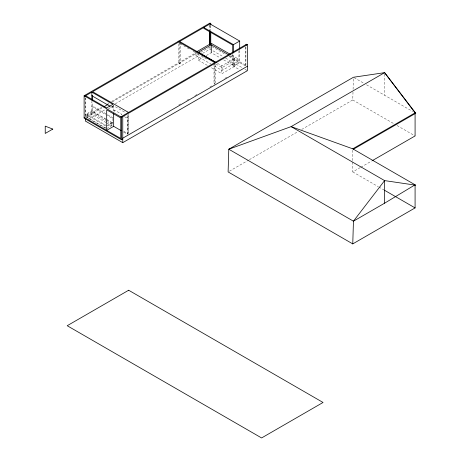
<?xml version="1.0" encoding="UTF-8"?>
<svg xmlns="http://www.w3.org/2000/svg" width="461" height="461" viewBox="0 0 461 461"><rect width="100%" height="100%" fill="white"/><g stroke="black" fill="none" stroke-linecap="round" stroke-linejoin="round"><path stroke-width="0.35" stroke-dasharray="2.31 1.73" d="M301.655 129.472L352.763 99.968L352.999 92.16M353.08 89.325L353.403 78.681M179.594 43.409L180.337 42.977L180.337 63.485L179.594 63.918L178.856 63.497L178.856 43.346M92.598 110.415L85.619 114.443L105.938 126.176L105.938 128.337M106.07 128.267L87.117 117.325L87.117 114.443L92.039 111.602L106.105 119.722M85.371 97.893L85.371 116.604L101.576 107.252M107.805 103.65L109.055 102.93M111.545 101.495L195.683 52.917M101.91 107.92L85.619 117.325L85.619 97.893M112.455 101.829L196.432 53.349M87.117 117.325L92.039 114.484L92.039 111.602M195.683 52.341L195.683 55.216L197.556 54.139M200.668 52.341L210.642 46.584M88.483 119.266L105.315 109.551M115.285 103.794L199.423 55.216M202.54 53.418L210.02 49.102L223.107 56.657M108.427 108.831L113.665 105.811L125.911 112.882M110.438 106.468L112.916 107.897L113.665 107.465L111.804 106.393M198.322 52.975L198.322 60.172L203.249 57.325M206.332 55.545L211.265 52.698L220.548 58.063M113.665 110.49L114.414 110.058L121.894 114.374L121.145 114.806M106.687 125.744L111.608 122.903L111.608 125.778L106.716 122.954M112.167 122.58L112.916 122.148M107.932 125.888L112.916 123.012L112.916 118.69L106.722 115.117M106.687 128.625L112.916 125.023L107.989 122.182M124.263 116.604L127.374 118.402L128.123 117.97L125.628 116.535M217.511 63.336L221.839 65.837L234.787 58.363L234.787 66.28L221.839 73.754L210.083 66.966M215.961 64.05L222.11 67.594L237.692 58.599L237.692 61.48L222.11 70.475L213.506 65.508M232.707 54.363L232.707 65.796L238.936 62.2L245.292 65.871M214.008 63.987L214.008 83.787L214.757 83.355M178.764 104.999L180.626 103.927M186.832 100.342L189.31 98.908M194.899 95.686L197.377 94.251M209.79 87.089L212.273 85.654M224.801 78.422L227.285 76.987M229.359 171.21L248.681 160.059M249.303 159.696L297.915 131.633M352.763 162.128L352.763 171.93L360.237 167.614M360.865 167.251L371.457 161.137M354.071 77.621L364.04 83.378M366.535 84.818L412.595 111.412M352.763 99.968L393.896 123.715M397.013 125.513L415.084 135.949M231.543 55.055L237.692 58.599M230.454 55.862L234.787 58.363M229.336 55.793L246.664 65.796M211.881 46.578L226.011 54.738M229.088 56.513L237.692 61.48M225.602 58.098L242.428 67.813M244.918 69.254L247.413 70.689M223.643 59.849L234.787 66.28M232.707 65.796L239.685 69.83M180.205 43.766L190.652 49.794M193.113 51.217L198.645 54.41M201.1 55.827L206.632 59.02M195.683 55.216L211.046 64.091M198.322 60.172L207.606 65.531M179.606 63.065L180.337 63.485M214.008 83.787L214.757 84.219L214.757 63.71M352.763 171.93L378.314 186.682M378.936 187.045L383.921 189.92M113.043 117.901L92.598 106.099L91.848 106.531L106.099 114.754M106.013 119.024L91.848 110.847L91.848 101.495M106.629 119.382L112.916 123.012M106.716 120.079L111.608 122.903M107.378 121.825L92.598 113.297L92.598 101.777M123.761 131.287L128.123 133.805L128.123 114.374M123.634 132.077L127.374 134.237L127.374 118.402M106.105 122.603L91.29 114.051L91.29 111.17M87.117 114.443L106.07 125.392M85.371 116.604L105.817 128.412M384.607 74.065L384.607 95.254M352.763 150.228L352.763 161.431M245.915 46.797L245.915 65.508M245.419 47.085L245.419 66.517M239.685 50.399L239.685 62.633L233.45 66.228L233.45 53.274M238.936 50.762L238.936 62.2M222.11 67.594L222.11 70.475M221.839 65.837L221.839 73.754M215.5 64.696L215.5 83.787M210.763 25.643L210.763 30.68M210.02 25.211L210.02 30.247M210.02 46.549L210.02 49.102M209.519 25.067L209.519 29.354M179.606 42.913L179.594 63.918M128.498 114.587L128.498 134.018M127.749 115.354L127.749 134.451M114.414 110.058L114.414 111.493M113.665 104.728L113.665 111.925M112.916 105.736L112.916 107.897"/><path stroke-width="0.69" d="M352.763 243.898L353.449 221.188L384.607 180.603L415.77 185.207L352.763 148.828L291.122 126.625L228.8 149.226L228.114 171.93L352.763 243.898L415.084 207.911L415.084 184.815L384.607 203.197L353.449 221.188L228.8 149.226L353.449 77.258L384.607 72.654L415.77 113.245L353.449 149.226M122.764 139.061L121.52 139.775L84.121 118.189L84.121 95.732L210.02 23.05L210.763 23.482L210.763 24.923M84.87 96.165L91.848 92.137L112.916 104.301L106.687 107.897L84.87 95.3M210.763 23.482L92.598 91.704L128.498 112.432M196.305 51.978L211.265 43.346L230.316 54.346M103.771 106.848L108.11 104.336M228.598 54.79L211.265 44.786L198.322 52.254L216.272 62.621M232.707 52.934L232.707 45.069L203.785 28.375L203.785 27.51L233.45 44.642L239.685 41.041L239.685 48.958M120.77 116.892L214.757 62.633L178.107 41.473M84.121 95.732L121.52 117.325L247.413 44.642L247.413 70.689L122.764 142.656L85.371 121.064L85.371 118.909M121.145 130.636L113.665 126.32L106.687 130.348L106.687 109.839L120.77 117.97L120.77 138.484L84.121 117.325M122.764 138.196L247.413 66.228M352.763 148.828L415.084 112.847L384.607 72.654L291.122 126.625L384.607 180.603L384.607 203.197M372.079 160.774L415.084 135.949L415.084 112.847M247.413 44.642L246.664 44.21L215.5 62.2L178.856 41.041M209.271 23.482L239.685 41.041M245.915 44.642L246.664 45.069M384.549 190.284L415.084 207.911M91.848 95.732L109.822 106.111M233.45 44.642L233.45 52.554M211.265 44.786L211.265 52.698M210.763 32.12L210.763 44.354M210.02 31.924L210.02 44.786M209.519 30.783L209.519 45.074M122.764 116.604L122.764 142.656M121.52 117.325L121.52 139.775M113.665 113.366L113.665 126.32M92.598 95.306L92.598 100.342M91.848 92.137L91.848 100.054M52.773 129.092L45.23 133.448L45.23 126.135L52.773 129.092M128.659 290.24L67.208 325.72L261.6 437.95L323.052 402.47L128.659 290.24"/></g></svg>
